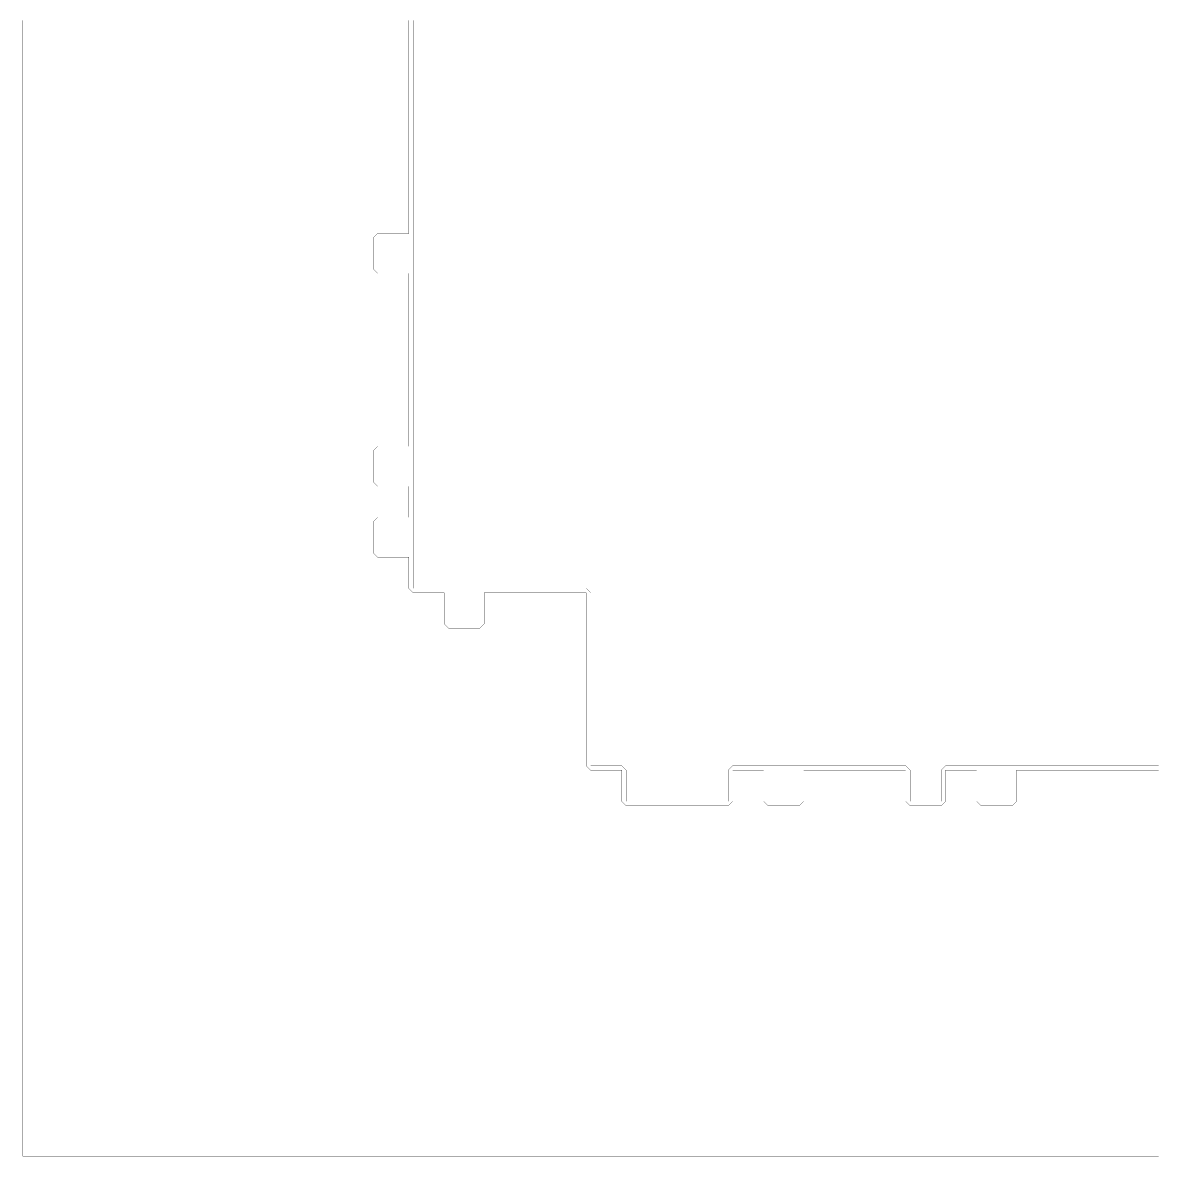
# Model space of a CAD drawing. Header units: metres. Extents: x 0 to 4990, y -4990 to 0.
# Drawn here: x 0 to 2495, y -4990 to -2495 of the extents above; entities that cross this region are included whole.
import ezdxf

# ---------------------------------------------------------------- set-up
doc = ezdxf.new("R2010")
doc.units = ezdxf.units.M
doc.layers.add('conductor', color=1, linetype='Continuous')
doc.layers.add('substrate', color=5, linetype='Continuous')

msp = doc.modelspace()

# ---------------------------------------------------------------- linework, layer by layer
at = {"layer": 'conductor', "const_width": 0.5}
msp.add_lwpolyline([(859.375, -2490.234375), (859.375, -2500), (859.375, -2509.765625), (859.375, -2519.53125), (859.375, -2529.296875), (859.375, -2539.0625), (859.375, -2548.828125), (859.375, -2558.59375), (859.375, -2568.359375), (859.375, -2578.125), (859.375, -2587.890625), (859.375, -2597.65625), (859.375, -2607.421875), (859.375, -2617.1875), (859.375, -2626.953125), (859.375, -2636.71875), (859.375, -2646.484375), (859.375, -2656.25), (859.375, -2666.015625), (859.375, -2675.78125), (859.375, -2685.546875), (859.375, -2695.3125), (859.375, -2705.078125), (859.375, -2714.84375), (859.375, -2724.609375), (859.375, -2734.375), (859.375, -2744.140625), (859.375, -2753.90625), (859.375, -2763.671875), (859.375, -2773.4375), (859.375, -2783.203125), (859.375, -2792.96875), (859.375, -2802.734375), (859.375, -2812.5), (859.375, -2822.265625), (859.375, -2832.03125), (859.375, -2841.796875), (859.375, -2851.5625), (859.375, -2861.328125), (859.375, -2871.09375), (859.375, -2880.859375), (859.375, -2890.625), (859.375, -2900.390625), (859.375, -2910.15625), (859.375, -2919.921875), (859.375, -2929.6875), (859.375, -2939.453125), (859.375, -2949.21875), (859.375, -2958.984375), (859.375, -2968.75), (859.375, -2978.515625), (859.375, -2988.28125), (859.375, -2998.046875), (859.375, -3007.8125), (859.375, -3017.578125), (859.375, -3027.34375), (859.375, -3037.109375), (859.375, -3046.875), (859.375, -3056.640625), (859.375, -3066.40625), (859.375, -3076.171875), (859.375, -3085.9375), (859.375, -3095.703125), (859.375, -3105.46875), (859.375, -3115.234375), (859.375, -3125), (859.375, -3134.765625), (859.375, -3144.53125), (859.375, -3154.296875), (859.375, -3164.0625), (859.375, -3173.828125), (859.375, -3183.59375), (859.375, -3193.359375), (859.375, -3203.125), (859.375, -3212.890625), (859.375, -3222.65625), (859.375, -3232.421875), (859.375, -3242.1875), (859.375, -3251.953125), (859.375, -3261.71875), (859.375, -3271.484375), (859.375, -3281.25), (859.375, -3291.015625), (859.375, -3300.78125), (859.375, -3310.546875), (859.375, -3320.3125), (859.375, -3330.078125), (859.375, -3339.84375), (859.375, -3349.609375), (859.375, -3359.375), (859.375, -3369.140625), (859.375, -3378.90625), (859.375, -3388.671875), (859.375, -3398.4375), (859.375, -3408.203125), (859.375, -3417.96875), (859.375, -3427.734375), (859.375, -3437.5), (859.375, -3447.265625), (859.375, -3457.03125), (859.375, -3466.796875), (859.375, -3476.5625), (859.375, -3486.328125), (859.375, -3496.09375), (859.375, -3505.859375), (859.375, -3515.625), (859.375, -3525.390625), (859.375, -3535.15625), (859.375, -3544.921875), (859.375, -3554.6875), (859.375, -3564.453125), (859.375, -3574.21875), (859.375, -3583.984375), (859.375, -3593.75), (859.375, -3603.515625), (859.375, -3613.28125), (859.375, -3623.046875), (859.375, -3632.8125), (859.375, -3642.578125), (859.375, -3652.34375), (859.375, -3662.109375), (859.375, -3671.875), (859.375, -3681.640625), (859.375, -3691.40625), (859.375, -3701.171875), (859.375, -3710.9375), (859.375, -3720.703125), (859.375, -3730.46875), (859.375, -3740.234375), (869.140625, -3740.234375), (878.90625, -3740.234375), (888.671875, -3740.234375), (898.4375, -3740.234375), (908.203125, -3740.234375), (917.96875, -3740.234375), (927.734375, -3740.234375), (937.5, -3740.234375), (947.265625, -3740.234375), (957.03125, -3740.234375), (966.796875, -3740.234375), (976.5625, -3740.234375), (986.328125, -3740.234375), (996.09375, -3740.234375), (1005.859375, -3740.234375), (1015.625, -3740.234375), (1025.390625, -3740.234375), (1035.15625, -3740.234375), (1044.921875, -3740.234375), (1054.6875, -3740.234375), (1064.453125, -3740.234375), (1074.21875, -3740.234375), (1083.984375, -3740.234375), (1093.75, -3740.234375), (1103.515625, -3740.234375), (1113.28125, -3740.234375), (1123.046875, -3740.234375), (1132.8125, -3740.234375), (1142.578125, -3740.234375), (1152.34375, -3740.234375), (1162.109375, -3740.234375), (1171.875, -3740.234375), (1181.640625, -3740.234375), (1191.40625, -3740.234375), (1201.171875, -3740.234375), (1210.9375, -3740.234375), (1220.703125, -3740.234375), (1230.46875, -3740.234375), (1240.234375, -3740.234375), (1250, -3750), (1250, -3759.765625), (1250, -3769.53125), (1250, -3779.296875), (1250, -3789.0625), (1250, -3798.828125), (1250, -3808.59375), (1250, -3818.359375), (1250, -3828.125), (1250, -3837.890625), (1250, -3847.65625), (1250, -3857.421875), (1250, -3867.1875), (1250, -3876.953125), (1250, -3886.71875), (1250, -3896.484375), (1250, -3906.25), (1250, -3916.015625), (1250, -3925.78125), (1250, -3935.546875), (1250, -3945.3125), (1250, -3955.078125), (1250, -3964.84375), (1250, -3974.609375), (1250, -3984.375), (1250, -3994.140625), (1250, -4003.90625), (1250, -4013.671875), (1250, -4023.4375), (1250, -4033.203125), (1250, -4042.96875), (1250, -4052.734375), (1250, -4062.5), (1250, -4072.265625), (1250, -4082.03125), (1250, -4091.796875), (1250, -4101.5625), (1250, -4111.328125), (1250, -4121.09375), (1250, -4130.859375), (1259.765625, -4130.859375), (1269.53125, -4130.859375), (1279.296875, -4130.859375), (1289.0625, -4130.859375), (1298.828125, -4130.859375), (1308.59375, -4130.859375), (1318.359375, -4130.859375), (1328.125, -4140.625), (1328.125, -4150.390625), (1328.125, -4160.15625), (1328.125, -4169.921875), (1328.125, -4179.6875), (1328.125, -4189.453125), (1328.125, -4199.21875), (1328.125, -4208.984375), (1337.890625, -4208.984375), (1347.65625, -4208.984375), (1357.421875, -4208.984375), (1367.1875, -4208.984375), (1376.953125, -4208.984375), (1386.71875, -4208.984375), (1396.484375, -4208.984375), (1406.25, -4208.984375), (1416.015625, -4208.984375), (1425.78125, -4208.984375), (1435.546875, -4208.984375), (1445.3125, -4208.984375), (1455.078125, -4208.984375), (1464.84375, -4208.984375), (1474.609375, -4208.984375), (1484.375, -4208.984375), (1494.140625, -4208.984375), (1503.90625, -4208.984375), (1513.671875, -4208.984375), (1523.4375, -4208.984375), (1533.203125, -4208.984375), (1542.96875, -4208.984375), (1552.734375, -4208.984375), (1552.734375, -4199.21875), (1552.734375, -4189.453125), (1552.734375, -4179.6875), (1552.734375, -4169.921875), (1552.734375, -4160.15625), (1552.734375, -4150.390625), (1552.734375, -4140.625), (1562.5, -4130.859375), (1572.265625, -4130.859375), (1582.03125, -4130.859375), (1591.796875, -4130.859375), (1601.5625, -4130.859375), (1611.328125, -4130.859375), (1621.09375, -4130.859375), (1630.859375, -4130.859375), (1640.625, -4130.859375), (1650.390625, -4130.859375), (1660.15625, -4130.859375), (1669.921875, -4130.859375), (1679.6875, -4130.859375), (1689.453125, -4130.859375), (1699.21875, -4130.859375), (1708.984375, -4130.859375), (1718.75, -4130.859375), (1728.515625, -4130.859375), (1738.28125, -4130.859375), (1748.046875, -4130.859375), (1757.8125, -4130.859375), (1767.578125, -4130.859375), (1777.34375, -4130.859375), (1787.109375, -4130.859375), (1796.875, -4130.859375), (1806.640625, -4130.859375), (1816.40625, -4130.859375), (1826.171875, -4130.859375), (1835.9375, -4130.859375), (1845.703125, -4130.859375), (1855.46875, -4130.859375), (1865.234375, -4130.859375), (1875, -4130.859375), (1884.765625, -4130.859375), (1894.53125, -4130.859375), (1904.296875, -4130.859375), (1914.0625, -4130.859375), (1923.828125, -4130.859375), (1933.59375, -4130.859375), (1943.359375, -4130.859375), (1953.125, -4140.625), (1953.125, -4150.390625), (1953.125, -4160.15625), (1953.125, -4169.921875), (1953.125, -4179.6875), (1953.125, -4189.453125), (1953.125, -4199.21875), (1953.125, -4208.984375), (1962.890625, -4208.984375), (1972.65625, -4208.984375), (1982.421875, -4208.984375), (1992.1875, -4208.984375), (2001.953125, -4208.984375), (2011.71875, -4208.984375), (2021.484375, -4208.984375), (2021.484375, -4199.21875), (2021.484375, -4189.453125), (2021.484375, -4179.6875), (2021.484375, -4169.921875), (2021.484375, -4160.15625), (2021.484375, -4150.390625), (2021.484375, -4140.625), (2031.25, -4130.859375), (2041.015625, -4130.859375), (2050.78125, -4130.859375), (2060.546875, -4130.859375), (2070.3125, -4130.859375), (2080.078125, -4130.859375), (2089.84375, -4130.859375), (2099.609375, -4130.859375), (2109.375, -4130.859375), (2119.140625, -4130.859375), (2128.90625, -4130.859375), (2138.671875, -4130.859375), (2148.4375, -4130.859375), (2158.203125, -4130.859375), (2167.96875, -4130.859375), (2177.734375, -4130.859375), (2187.5, -4130.859375), (2197.265625, -4130.859375), (2207.03125, -4130.859375), (2216.796875, -4130.859375), (2226.5625, -4130.859375), (2236.328125, -4130.859375), (2246.09375, -4130.859375), (2255.859375, -4130.859375), (2265.625, -4130.859375), (2275.390625, -4130.859375), (2285.15625, -4130.859375), (2294.921875, -4130.859375), (2304.6875, -4130.859375), (2314.453125, -4130.859375), (2324.21875, -4130.859375), (2333.984375, -4130.859375), (2343.75, -4130.859375), (2353.515625, -4130.859375), (2363.28125, -4130.859375), (2373.046875, -4130.859375), (2382.8125, -4130.859375), (2392.578125, -4130.859375), (2402.34375, -4130.859375), (2412.109375, -4130.859375), (2421.875, -4130.859375), (2431.640625, -4130.859375), (2441.40625, -4130.859375), (2451.171875, -4130.859375), (2460.9375, -4130.859375), (2470.703125, -4130.859375), (2480.46875, -4130.859375), (2490.234375, -4130.859375), (2500, -4130.859375)], dxfattribs=at)
at = {"layer": 'substrate', "const_width": 0.5}
for points in [[(0, -2490.234375), (0, -2500), (0, -2509.765625), (0, -2519.53125), (0, -2529.296875), (0, -2539.0625), (0, -2548.828125), (0, -2558.59375), (0, -2568.359375), (0, -2578.125), (0, -2587.890625), (0, -2597.65625), (0, -2607.421875), (0, -2617.1875), (0, -2626.953125), (0, -2636.71875), (0, -2646.484375), (0, -2656.25), (0, -2666.015625), (0, -2675.78125), (0, -2685.546875), (0, -2695.3125), (0, -2705.078125), (0, -2714.84375), (0, -2724.609375), (0, -2734.375), (0, -2744.140625), (0, -2753.90625), (0, -2763.671875), (0, -2773.4375), (0, -2783.203125), (0, -2792.96875), (0, -2802.734375), (0, -2812.5), (0, -2822.265625), (0, -2832.03125), (0, -2841.796875), (0, -2851.5625), (0, -2861.328125), (0, -2871.09375), (0, -2880.859375), (0, -2890.625), (0, -2900.390625), (0, -2910.15625), (0, -2919.921875), (0, -2929.6875), (0, -2939.453125), (0, -2949.21875), (0, -2958.984375), (0, -2968.75), (0, -2978.515625), (0, -2988.28125), (0, -2998.046875), (0, -3007.8125), (0, -3017.578125), (0, -3027.34375), (0, -3037.109375), (0, -3046.875), (0, -3056.640625), (0, -3066.40625), (0, -3076.171875), (0, -3085.9375), (0, -3095.703125), (0, -3105.46875), (0, -3115.234375), (0, -3125), (0, -3134.765625), (0, -3144.53125), (0, -3154.296875), (0, -3164.0625), (0, -3173.828125), (0, -3183.59375), (0, -3193.359375), (0, -3203.125), (0, -3212.890625), (0, -3222.65625), (0, -3232.421875), (0, -3242.1875), (0, -3251.953125), (0, -3261.71875), (0, -3271.484375), (0, -3281.25), (0, -3291.015625), (0, -3300.78125), (0, -3310.546875), (0, -3320.3125), (0, -3330.078125), (0, -3339.84375), (0, -3349.609375), (0, -3359.375), (0, -3369.140625), (0, -3378.90625), (0, -3388.671875), (0, -3398.4375), (0, -3408.203125), (0, -3417.96875), (0, -3427.734375), (0, -3437.5), (0, -3447.265625), (0, -3457.03125), (0, -3466.796875), (0, -3476.5625), (0, -3486.328125), (0, -3496.09375), (0, -3505.859375), (0, -3515.625), (0, -3525.390625), (0, -3535.15625), (0, -3544.921875), (0, -3554.6875), (0, -3564.453125), (0, -3574.21875), (0, -3583.984375), (0, -3593.75), (0, -3603.515625), (0, -3613.28125), (0, -3623.046875), (0, -3632.8125), (0, -3642.578125), (0, -3652.34375), (0, -3662.109375), (0, -3671.875), (0, -3681.640625), (0, -3691.40625), (0, -3701.171875), (0, -3710.9375), (0, -3720.703125), (0, -3730.46875), (0, -3740.234375), (0, -3750), (0, -3759.765625), (0, -3769.53125), (0, -3779.296875), (0, -3789.0625), (0, -3798.828125), (0, -3808.59375), (0, -3818.359375), (0, -3828.125), (0, -3837.890625), (0, -3847.65625), (0, -3857.421875), (0, -3867.1875), (0, -3876.953125), (0, -3886.71875), (0, -3896.484375), (0, -3906.25), (0, -3916.015625), (0, -3925.78125), (0, -3935.546875), (0, -3945.3125), (0, -3955.078125), (0, -3964.84375), (0, -3974.609375), (0, -3984.375), (0, -3994.140625), (0, -4003.90625), (0, -4013.671875), (0, -4023.4375), (0, -4033.203125), (0, -4042.96875), (0, -4052.734375), (0, -4062.5), (0, -4072.265625), (0, -4082.03125), (0, -4091.796875), (0, -4101.5625), (0, -4111.328125), (0, -4121.09375), (0, -4130.859375), (0, -4140.625), (0, -4150.390625), (0, -4160.15625), (0, -4169.921875), (0, -4179.6875), (0, -4189.453125), (0, -4199.21875), (0, -4208.984375), (0, -4218.75), (0, -4228.515625), (0, -4238.28125), (0, -4248.046875), (0, -4257.8125), (0, -4267.578125), (0, -4277.34375), (0, -4287.109375), (0, -4296.875), (0, -4306.640625), (0, -4316.40625), (0, -4326.171875), (0, -4335.9375), (0, -4345.703125), (0, -4355.46875), (0, -4365.234375), (0, -4375), (0, -4384.765625), (0, -4394.53125), (0, -4404.296875), (0, -4414.0625), (0, -4423.828125), (0, -4433.59375), (0, -4443.359375), (0, -4453.125), (0, -4462.890625), (0, -4472.65625), (0, -4482.421875), (0, -4492.1875), (0, -4501.953125), (0, -4511.71875), (0, -4521.484375), (0, -4531.25), (0, -4541.015625), (0, -4550.78125), (0, -4560.546875), (0, -4570.3125), (0, -4580.078125), (0, -4589.84375), (0, -4599.609375), (0, -4609.375), (0, -4619.140625), (0, -4628.90625), (0, -4638.671875), (0, -4648.4375), (0, -4658.203125), (0, -4667.96875), (0, -4677.734375), (0, -4687.5), (0, -4697.265625), (0, -4707.03125), (0, -4716.796875), (0, -4726.5625), (0, -4736.328125), (0, -4746.09375), (0, -4755.859375), (0, -4765.625), (0, -4775.390625), (0, -4785.15625), (0, -4794.921875), (0, -4804.6875), (0, -4814.453125), (0, -4824.21875), (0, -4833.984375), (0, -4843.75), (0, -4853.515625), (0, -4863.28125), (0, -4873.046875), (0, -4882.8125), (0, -4892.578125), (0, -4902.34375), (0, -4912.109375), (0, -4921.875), (0, -4931.640625), (0, -4941.40625), (0, -4951.171875), (0, -4960.9375), (0, -4970.703125), (0, -4980.46875), (0, -4990.234375), (9.765625, -4990.234375), (19.53125, -4990.234375), (29.296875, -4990.234375), (39.0625, -4990.234375), (48.828125, -4990.234375), (58.59375, -4990.234375), (68.359375, -4990.234375), (78.125, -4990.234375), (87.890625, -4990.234375), (97.65625, -4990.234375), (107.421875, -4990.234375), (117.1875, -4990.234375), (126.953125, -4990.234375), (136.71875, -4990.234375), (146.484375, -4990.234375), (156.25, -4990.234375), (166.015625, -4990.234375), (175.78125, -4990.234375), (185.546875, -4990.234375), (195.3125, -4990.234375), (205.078125, -4990.234375), (214.84375, -4990.234375), (224.609375, -4990.234375), (234.375, -4990.234375), (244.140625, -4990.234375), (253.90625, -4990.234375), (263.671875, -4990.234375), (273.4375, -4990.234375), (283.203125, -4990.234375), (292.96875, -4990.234375), (302.734375, -4990.234375), (312.5, -4990.234375), (322.265625, -4990.234375), (332.03125, -4990.234375), (341.796875, -4990.234375), (351.5625, -4990.234375), (361.328125, -4990.234375), (371.09375, -4990.234375), (380.859375, -4990.234375), (390.625, -4990.234375), (400.390625, -4990.234375), (410.15625, -4990.234375), (419.921875, -4990.234375), (429.6875, -4990.234375), (439.453125, -4990.234375), (449.21875, -4990.234375), (458.984375, -4990.234375), (468.75, -4990.234375), (478.515625, -4990.234375), (488.28125, -4990.234375), (498.046875, -4990.234375), (507.8125, -4990.234375), (517.578125, -4990.234375), (527.34375, -4990.234375), (537.109375, -4990.234375), (546.875, -4990.234375), (556.640625, -4990.234375), (566.40625, -4990.234375), (576.171875, -4990.234375), (585.9375, -4990.234375), (595.703125, -4990.234375), (605.46875, -4990.234375), (615.234375, -4990.234375), (625, -4990.234375), (634.765625, -4990.234375), (644.53125, -4990.234375), (654.296875, -4990.234375), (664.0625, -4990.234375), (673.828125, -4990.234375), (683.59375, -4990.234375), (693.359375, -4990.234375), (703.125, -4990.234375), (712.890625, -4990.234375), (722.65625, -4990.234375), (732.421875, -4990.234375), (742.1875, -4990.234375), (751.953125, -4990.234375), (761.71875, -4990.234375), (771.484375, -4990.234375), (781.25, -4990.234375), (791.015625, -4990.234375), (800.78125, -4990.234375), (810.546875, -4990.234375), (820.3125, -4990.234375), (830.078125, -4990.234375), (839.84375, -4990.234375), (849.609375, -4990.234375), (859.375, -4990.234375), (869.140625, -4990.234375), (878.90625, -4990.234375), (888.671875, -4990.234375), (898.4375, -4990.234375), (908.203125, -4990.234375), (917.96875, -4990.234375), (927.734375, -4990.234375), (937.5, -4990.234375), (947.265625, -4990.234375), (957.03125, -4990.234375), (966.796875, -4990.234375), (976.5625, -4990.234375), (986.328125, -4990.234375), (996.09375, -4990.234375), (1005.859375, -4990.234375), (1015.625, -4990.234375), (1025.390625, -4990.234375), (1035.15625, -4990.234375), (1044.921875, -4990.234375), (1054.6875, -4990.234375), (1064.453125, -4990.234375), (1074.21875, -4990.234375), (1083.984375, -4990.234375), (1093.75, -4990.234375), (1103.515625, -4990.234375), (1113.28125, -4990.234375), (1123.046875, -4990.234375), (1132.8125, -4990.234375), (1142.578125, -4990.234375), (1152.34375, -4990.234375), (1162.109375, -4990.234375), (1171.875, -4990.234375), (1181.640625, -4990.234375), (1191.40625, -4990.234375), (1201.171875, -4990.234375), (1210.9375, -4990.234375), (1220.703125, -4990.234375), (1230.46875, -4990.234375), (1240.234375, -4990.234375), (1250, -4990.234375), (1259.765625, -4990.234375), (1269.53125, -4990.234375), (1279.296875, -4990.234375), (1289.0625, -4990.234375), (1298.828125, -4990.234375), (1308.59375, -4990.234375), (1318.359375, -4990.234375), (1328.125, -4990.234375), (1337.890625, -4990.234375), (1347.65625, -4990.234375), (1357.421875, -4990.234375), (1367.1875, -4990.234375), (1376.953125, -4990.234375), (1386.71875, -4990.234375), (1396.484375, -4990.234375), (1406.25, -4990.234375), (1416.015625, -4990.234375), (1425.78125, -4990.234375), (1435.546875, -4990.234375), (1445.3125, -4990.234375), (1455.078125, -4990.234375), (1464.84375, -4990.234375), (1474.609375, -4990.234375), (1484.375, -4990.234375), (1494.140625, -4990.234375), (1503.90625, -4990.234375), (1513.671875, -4990.234375), (1523.4375, -4990.234375), (1533.203125, -4990.234375), (1542.96875, -4990.234375), (1552.734375, -4990.234375), (1562.5, -4990.234375), (1572.265625, -4990.234375), (1582.03125, -4990.234375), (1591.796875, -4990.234375), (1601.5625, -4990.234375), (1611.328125, -4990.234375), (1621.09375, -4990.234375), (1630.859375, -4990.234375), (1640.625, -4990.234375), (1650.390625, -4990.234375), (1660.15625, -4990.234375), (1669.921875, -4990.234375), (1679.6875, -4990.234375), (1689.453125, -4990.234375), (1699.21875, -4990.234375), (1708.984375, -4990.234375), (1718.75, -4990.234375), (1728.515625, -4990.234375), (1738.28125, -4990.234375), (1748.046875, -4990.234375), (1757.8125, -4990.234375), (1767.578125, -4990.234375), (1777.34375, -4990.234375), (1787.109375, -4990.234375), (1796.875, -4990.234375), (1806.640625, -4990.234375), (1816.40625, -4990.234375), (1826.171875, -4990.234375), (1835.9375, -4990.234375), (1845.703125, -4990.234375), (1855.46875, -4990.234375), (1865.234375, -4990.234375), (1875, -4990.234375), (1884.765625, -4990.234375), (1894.53125, -4990.234375), (1904.296875, -4990.234375), (1914.0625, -4990.234375), (1923.828125, -4990.234375), (1933.59375, -4990.234375), (1943.359375, -4990.234375), (1953.125, -4990.234375), (1962.890625, -4990.234375), (1972.65625, -4990.234375), (1982.421875, -4990.234375), (1992.1875, -4990.234375), (2001.953125, -4990.234375), (2011.71875, -4990.234375), (2021.484375, -4990.234375), (2031.25, -4990.234375), (2041.015625, -4990.234375), (2050.78125, -4990.234375), (2060.546875, -4990.234375), (2070.3125, -4990.234375), (2080.078125, -4990.234375), (2089.84375, -4990.234375), (2099.609375, -4990.234375), (2109.375, -4990.234375), (2119.140625, -4990.234375), (2128.90625, -4990.234375), (2138.671875, -4990.234375), (2148.4375, -4990.234375), (2158.203125, -4990.234375), (2167.96875, -4990.234375), (2177.734375, -4990.234375), (2187.5, -4990.234375), (2197.265625, -4990.234375), (2207.03125, -4990.234375), (2216.796875, -4990.234375), (2226.5625, -4990.234375), (2236.328125, -4990.234375), (2246.09375, -4990.234375), (2255.859375, -4990.234375), (2265.625, -4990.234375), (2275.390625, -4990.234375), (2285.15625, -4990.234375), (2294.921875, -4990.234375), (2304.6875, -4990.234375), (2314.453125, -4990.234375), (2324.21875, -4990.234375), (2333.984375, -4990.234375), (2343.75, -4990.234375), (2353.515625, -4990.234375), (2363.28125, -4990.234375), (2373.046875, -4990.234375), (2382.8125, -4990.234375), (2392.578125, -4990.234375), (2402.34375, -4990.234375), (2412.109375, -4990.234375), (2421.875, -4990.234375), (2431.640625, -4990.234375), (2441.40625, -4990.234375), (2451.171875, -4990.234375), (2460.9375, -4990.234375), (2470.703125, -4990.234375), (2480.46875, -4990.234375), (2490.234375, -4990.234375), (2500, -4990.234375)], [(2500, -4140.625), (2490.234375, -4140.625), (2480.46875, -4140.625), (2470.703125, -4140.625), (2460.9375, -4140.625), (2451.171875, -4140.625), (2441.40625, -4140.625), (2431.640625, -4140.625), (2421.875, -4140.625), (2412.109375, -4140.625), (2402.34375, -4140.625), (2392.578125, -4140.625), (2382.8125, -4140.625), (2373.046875, -4140.625), (2363.28125, -4140.625), (2353.515625, -4140.625), (2343.75, -4140.625), (2333.984375, -4140.625), (2324.21875, -4140.625), (2314.453125, -4140.625), (2304.6875, -4140.625), (2294.921875, -4140.625), (2285.15625, -4140.625), (2275.390625, -4140.625), (2265.625, -4140.625), (2255.859375, -4140.625), (2246.09375, -4140.625), (2236.328125, -4140.625), (2226.5625, -4140.625), (2216.796875, -4140.625), (2207.03125, -4140.625), (2197.265625, -4140.625), (2187.5, -4140.625), (2187.5, -4150.390625), (2187.5, -4160.15625), (2187.5, -4169.921875), (2187.5, -4179.6875), (2187.5, -4189.453125), (2187.5, -4199.21875), (2187.5, -4208.984375), (2177.734375, -4218.75), (2167.96875, -4218.75), (2158.203125, -4218.75), (2148.4375, -4218.75), (2138.671875, -4218.75), (2128.90625, -4218.75), (2119.140625, -4218.75), (2109.375, -4218.75), (2099.609375, -4208.984375), (2099.609375, -4199.21875), (2099.609375, -4189.453125), (2099.609375, -4179.6875), (2099.609375, -4169.921875), (2099.609375, -4160.15625), (2099.609375, -4150.390625), (2099.609375, -4140.625), (2089.84375, -4140.625), (2080.078125, -4140.625), (2070.3125, -4140.625), (2060.546875, -4140.625), (2050.78125, -4140.625), (2041.015625, -4140.625), (2031.25, -4140.625), (2031.25, -4150.390625), (2031.25, -4160.15625), (2031.25, -4169.921875), (2031.25, -4179.6875), (2031.25, -4189.453125), (2031.25, -4199.21875), (2031.25, -4208.984375), (2021.484375, -4218.75), (2011.71875, -4218.75), (2001.953125, -4218.75), (1992.1875, -4218.75), (1982.421875, -4218.75), (1972.65625, -4218.75), (1962.890625, -4218.75), (1953.125, -4218.75), (1943.359375, -4208.984375), (1943.359375, -4199.21875), (1943.359375, -4189.453125), (1943.359375, -4179.6875), (1943.359375, -4169.921875), (1943.359375, -4160.15625), (1943.359375, -4150.390625), (1943.359375, -4140.625), (1933.59375, -4140.625), (1923.828125, -4140.625), (1914.0625, -4140.625), (1904.296875, -4140.625), (1894.53125, -4140.625), (1884.765625, -4140.625), (1875, -4140.625), (1865.234375, -4140.625), (1855.46875, -4140.625), (1845.703125, -4140.625), (1835.9375, -4140.625), (1826.171875, -4140.625), (1816.40625, -4140.625), (1806.640625, -4140.625), (1796.875, -4140.625), (1787.109375, -4140.625), (1777.34375, -4140.625), (1767.578125, -4140.625), (1757.8125, -4140.625), (1748.046875, -4140.625), (1738.28125, -4140.625), (1728.515625, -4140.625), (1718.75, -4140.625), (1718.75, -4150.390625), (1718.75, -4160.15625), (1718.75, -4169.921875), (1718.75, -4179.6875), (1718.75, -4189.453125), (1718.75, -4199.21875), (1718.75, -4208.984375), (1708.984375, -4218.75), (1699.21875, -4218.75), (1689.453125, -4218.75), (1679.6875, -4218.75), (1669.921875, -4218.75), (1660.15625, -4218.75), (1650.390625, -4218.75), (1640.625, -4218.75), (1630.859375, -4208.984375), (1630.859375, -4199.21875), (1630.859375, -4189.453125), (1630.859375, -4179.6875), (1630.859375, -4169.921875), (1630.859375, -4160.15625), (1630.859375, -4150.390625), (1630.859375, -4140.625), (1621.09375, -4140.625), (1611.328125, -4140.625), (1601.5625, -4140.625), (1591.796875, -4140.625), (1582.03125, -4140.625), (1572.265625, -4140.625), (1562.5, -4140.625), (1562.5, -4150.390625), (1562.5, -4160.15625), (1562.5, -4169.921875), (1562.5, -4179.6875), (1562.5, -4189.453125), (1562.5, -4199.21875), (1562.5, -4208.984375), (1552.734375, -4218.75), (1542.96875, -4218.75), (1533.203125, -4218.75), (1523.4375, -4218.75), (1513.671875, -4218.75), (1503.90625, -4218.75), (1494.140625, -4218.75), (1484.375, -4218.75), (1474.609375, -4218.75), (1464.84375, -4218.75), (1455.078125, -4218.75), (1445.3125, -4218.75), (1435.546875, -4218.75), (1425.78125, -4218.75), (1416.015625, -4218.75), (1406.25, -4218.75), (1396.484375, -4218.75), (1386.71875, -4218.75), (1376.953125, -4218.75), (1367.1875, -4218.75), (1357.421875, -4218.75), (1347.65625, -4218.75), (1337.890625, -4218.75), (1328.125, -4218.75), (1318.359375, -4208.984375), (1318.359375, -4199.21875), (1318.359375, -4189.453125), (1318.359375, -4179.6875), (1318.359375, -4169.921875), (1318.359375, -4160.15625), (1318.359375, -4150.390625), (1318.359375, -4140.625), (1308.59375, -4140.625), (1298.828125, -4140.625), (1289.0625, -4140.625), (1279.296875, -4140.625), (1269.53125, -4140.625), (1259.765625, -4140.625), (1250, -4140.625), (1240.234375, -4130.859375), (1240.234375, -4121.09375), (1240.234375, -4111.328125), (1240.234375, -4101.5625), (1240.234375, -4091.796875), (1240.234375, -4082.03125), (1240.234375, -4072.265625), (1240.234375, -4062.5), (1240.234375, -4052.734375), (1240.234375, -4042.96875), (1240.234375, -4033.203125), (1240.234375, -4023.4375), (1240.234375, -4013.671875), (1240.234375, -4003.90625), (1240.234375, -3994.140625), (1240.234375, -3984.375), (1240.234375, -3974.609375), (1240.234375, -3964.84375), (1240.234375, -3955.078125), (1240.234375, -3945.3125), (1240.234375, -3935.546875), (1240.234375, -3925.78125), (1240.234375, -3916.015625), (1240.234375, -3906.25), (1240.234375, -3896.484375), (1240.234375, -3886.71875), (1240.234375, -3876.953125), (1240.234375, -3867.1875), (1240.234375, -3857.421875), (1240.234375, -3847.65625), (1240.234375, -3837.890625), (1240.234375, -3828.125), (1240.234375, -3818.359375), (1240.234375, -3808.59375), (1240.234375, -3798.828125), (1240.234375, -3789.0625), (1240.234375, -3779.296875), (1240.234375, -3769.53125), (1240.234375, -3759.765625), (1240.234375, -3750), (1230.46875, -3750), (1220.703125, -3750), (1210.9375, -3750), (1201.171875, -3750), (1191.40625, -3750), (1181.640625, -3750), (1171.875, -3750), (1162.109375, -3750), (1152.34375, -3750), (1142.578125, -3750), (1132.8125, -3750), (1123.046875, -3750), (1113.28125, -3750), (1103.515625, -3750), (1093.75, -3750), (1083.984375, -3750), (1074.21875, -3750), (1064.453125, -3750), (1054.6875, -3750), (1044.921875, -3750), (1035.15625, -3750), (1025.390625, -3750), (1015.625, -3750), (1015.625, -3759.765625), (1015.625, -3769.53125), (1015.625, -3779.296875), (1015.625, -3789.0625), (1015.625, -3798.828125), (1015.625, -3808.59375), (1015.625, -3818.359375), (1005.859375, -3828.125), (996.09375, -3828.125), (986.328125, -3828.125), (976.5625, -3828.125), (966.796875, -3828.125), (957.03125, -3828.125), (947.265625, -3828.125), (937.5, -3828.125), (927.734375, -3818.359375), (927.734375, -3808.59375), (927.734375, -3798.828125), (927.734375, -3789.0625), (927.734375, -3779.296875), (927.734375, -3769.53125), (927.734375, -3759.765625), (927.734375, -3750), (917.96875, -3750), (908.203125, -3750), (898.4375, -3750), (888.671875, -3750), (878.90625, -3750), (869.140625, -3750), (859.375, -3750), (849.609375, -3740.234375), (849.609375, -3730.46875), (849.609375, -3720.703125), (849.609375, -3710.9375), (849.609375, -3701.171875), (849.609375, -3691.40625), (849.609375, -3681.640625), (849.609375, -3671.875), (839.84375, -3671.875), (830.078125, -3671.875), (820.3125, -3671.875), (810.546875, -3671.875), (800.78125, -3671.875), (791.015625, -3671.875), (781.25, -3671.875), (771.484375, -3662.109375), (771.484375, -3652.34375), (771.484375, -3642.578125), (771.484375, -3632.8125), (771.484375, -3623.046875), (771.484375, -3613.28125), (771.484375, -3603.515625), (771.484375, -3593.75), (781.25, -3583.984375), (791.015625, -3583.984375), (800.78125, -3583.984375), (810.546875, -3583.984375), (820.3125, -3583.984375), (830.078125, -3583.984375), (839.84375, -3583.984375), (849.609375, -3583.984375), (849.609375, -3574.21875), (849.609375, -3564.453125), (849.609375, -3554.6875), (849.609375, -3544.921875), (849.609375, -3535.15625), (849.609375, -3525.390625), (849.609375, -3515.625), (839.84375, -3515.625), (830.078125, -3515.625), (820.3125, -3515.625), (810.546875, -3515.625), (800.78125, -3515.625), (791.015625, -3515.625), (781.25, -3515.625), (771.484375, -3505.859375), (771.484375, -3496.09375), (771.484375, -3486.328125), (771.484375, -3476.5625), (771.484375, -3466.796875), (771.484375, -3457.03125), (771.484375, -3447.265625), (771.484375, -3437.5), (781.25, -3427.734375), (791.015625, -3427.734375), (800.78125, -3427.734375), (810.546875, -3427.734375), (820.3125, -3427.734375), (830.078125, -3427.734375), (839.84375, -3427.734375), (849.609375, -3427.734375), (849.609375, -3417.96875), (849.609375, -3408.203125), (849.609375, -3398.4375), (849.609375, -3388.671875), (849.609375, -3378.90625), (849.609375, -3369.140625), (849.609375, -3359.375), (849.609375, -3349.609375), (849.609375, -3339.84375), (849.609375, -3330.078125), (849.609375, -3320.3125), (849.609375, -3310.546875), (849.609375, -3300.78125), (849.609375, -3291.015625), (849.609375, -3281.25), (849.609375, -3271.484375), (849.609375, -3261.71875), (849.609375, -3251.953125), (849.609375, -3242.1875), (849.609375, -3232.421875), (849.609375, -3222.65625), (849.609375, -3212.890625), (849.609375, -3203.125), (849.609375, -3193.359375), (849.609375, -3183.59375), (849.609375, -3173.828125), (849.609375, -3164.0625), (849.609375, -3154.296875), (849.609375, -3144.53125), (849.609375, -3134.765625), (849.609375, -3125), (849.609375, -3115.234375), (849.609375, -3105.46875), (849.609375, -3095.703125), (849.609375, -3085.9375), (849.609375, -3076.171875), (849.609375, -3066.40625), (849.609375, -3056.640625), (849.609375, -3046.875), (839.84375, -3046.875), (830.078125, -3046.875), (820.3125, -3046.875), (810.546875, -3046.875), (800.78125, -3046.875), (791.015625, -3046.875), (781.25, -3046.875), (771.484375, -3037.109375), (771.484375, -3027.34375), (771.484375, -3017.578125), (771.484375, -3007.8125), (771.484375, -2998.046875), (771.484375, -2988.28125), (771.484375, -2978.515625), (771.484375, -2968.75), (781.25, -2958.984375), (791.015625, -2958.984375), (800.78125, -2958.984375), (810.546875, -2958.984375), (820.3125, -2958.984375), (830.078125, -2958.984375), (839.84375, -2958.984375), (849.609375, -2958.984375), (849.609375, -2949.21875), (849.609375, -2939.453125), (849.609375, -2929.6875), (849.609375, -2919.921875), (849.609375, -2910.15625), (849.609375, -2900.390625), (849.609375, -2890.625), (849.609375, -2880.859375), (849.609375, -2871.09375), (849.609375, -2861.328125), (849.609375, -2851.5625), (849.609375, -2841.796875), (849.609375, -2832.03125), (849.609375, -2822.265625), (849.609375, -2812.5), (849.609375, -2802.734375), (849.609375, -2792.96875), (849.609375, -2783.203125), (849.609375, -2773.4375), (849.609375, -2763.671875), (849.609375, -2753.90625), (849.609375, -2744.140625), (849.609375, -2734.375), (849.609375, -2724.609375), (849.609375, -2714.84375), (849.609375, -2705.078125), (849.609375, -2695.3125), (849.609375, -2685.546875), (849.609375, -2675.78125), (849.609375, -2666.015625), (849.609375, -2656.25), (849.609375, -2646.484375), (849.609375, -2636.71875), (849.609375, -2626.953125), (849.609375, -2617.1875), (849.609375, -2607.421875), (849.609375, -2597.65625), (849.609375, -2587.890625), (849.609375, -2578.125), (849.609375, -2568.359375), (849.609375, -2558.59375), (849.609375, -2548.828125), (849.609375, -2539.0625), (849.609375, -2529.296875), (849.609375, -2519.53125), (849.609375, -2509.765625), (849.609375, -2500), (849.609375, -2490.234375)]]:
    msp.add_lwpolyline(points, dxfattribs=at)

doc.saveas('drawing.dxf')
